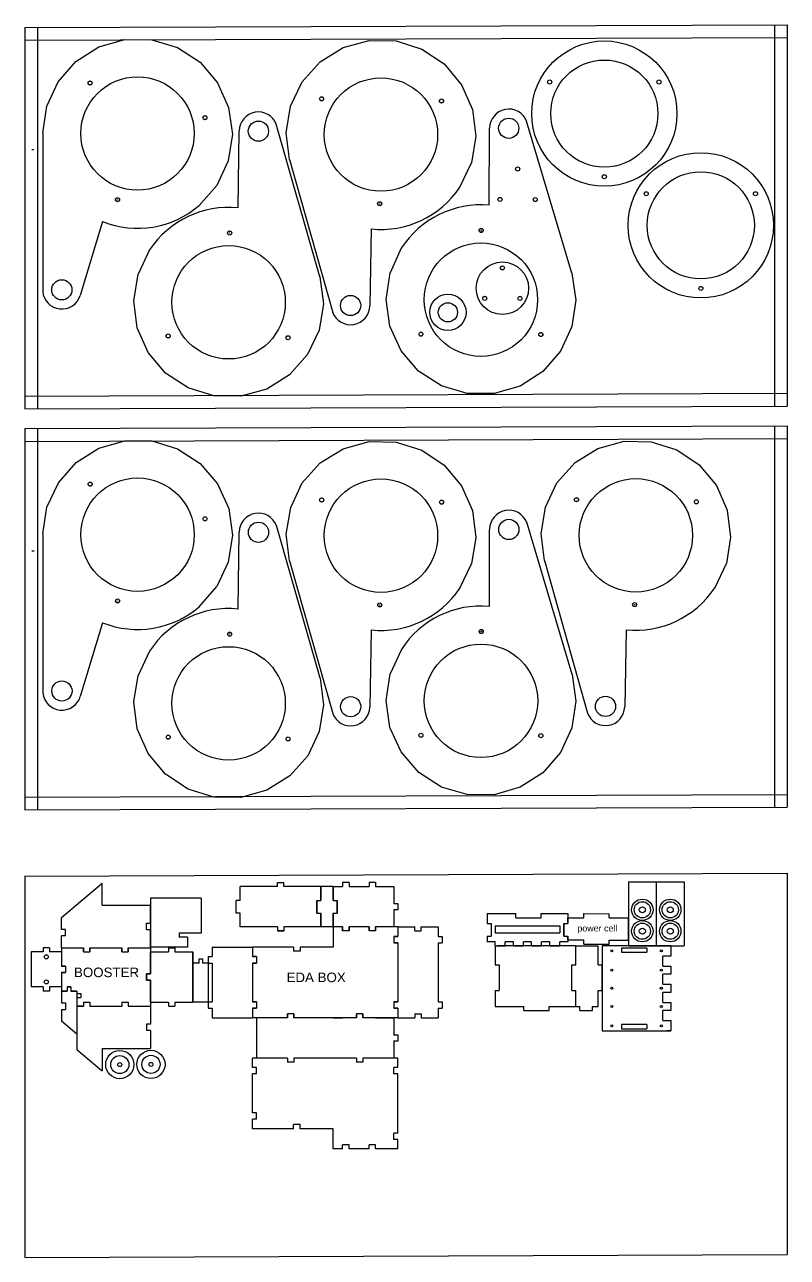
# Model space of a CAD drawing. Header units: inches. Extents: x -1554 to 2765, y -2391 to -232.
# Drawn here: x -1554 to -353, y -2391 to -452 of the extents above; entities that cross this region are included whole.
import ezdxf

# ---------------------------------------------------------------- set-up
doc = ezdxf.new("R2010")
doc.units = ezdxf.units.IN
doc.header["$MEASUREMENT"] = 0
for name, color, linetype in [('centers', 1, 'Continuous'), ('temps', 4, 'Continuous'), ('text', 3, 'Continuous')]:
    doc.layers.add(name, color=color, linetype=linetype)
doc.styles.get("Standard").update_dxf_attribs({"font": 'Arial.ttf'})

# ---------------------------------------------------------------- blocks, each defined once
blk = doc.blocks.new('*U38')
blk.add_circle((0, 0), 3.17)
blk = doc.blocks.new('*U39')
at = {"color": 0, "linetype": 'ByBlock', "lineweight": -2, "transparency": 16777216}
for p, rotation in [((537.6, 677.4), 240), ((709.6, 677.4), 120)]:
    blk.add_blockref('*U38', p, dxfattribs=dict(at, rotation=rotation))
blk.add_blockref('*U38', (623.6, 528.4), dxfattribs=at)
blk = doc.blocks.new('*U40')
blk.add_circle((0, 0), 3.17)
blk = doc.blocks.new('*U41')
at = {"color": 0, "linetype": 'ByBlock', "lineweight": -2, "transparency": 16777216}
for p, rotation in [((537.6, 677.4), 240), ((709.6, 677.4), 120)]:
    blk.add_blockref('*U40', p, dxfattribs=dict(at, rotation=rotation))
blk.add_blockref('*U40', (623.6, 528.4), dxfattribs=at)
blk = doc.blocks.new('*U68')
blk.add_circle((0, 0), 3.17)
blk = doc.blocks.new('*U69')
at = {"color": 0, "linetype": 'ByBlock', "lineweight": -2, "transparency": 16777216}
blk.add_blockref('*U68', (1062.5, 483.9), dxfattribs=at)
for p, rotation in [((968.2, 320.5), 120), ((1156.9, 320.5), 240)]:
    blk.add_blockref('*U68', p, dxfattribs=dict(at, rotation=rotation))
blk = doc.blocks.new('*U70')
blk.add_circle((0, 0), 3.17)
blk = doc.blocks.new('*U71')
at = {"color": 0, "linetype": 'ByBlock', "lineweight": -2, "transparency": 16777216}
blk.add_blockref('*U70', (1062.5, 483.9), dxfattribs=at)
for p, rotation in [((968.2, 320.5), 120), ((1156.9, 320.5), 240)]:
    blk.add_blockref('*U70', p, dxfattribs=dict(at, rotation=rotation))
blk = doc.blocks.new('*U72')
blk.add_circle((0, 0), 3.17)
blk = doc.blocks.new('*U73')
at = {"color": 0, "linetype": 'ByBlock', "lineweight": -2, "transparency": 16777216}
blk.add_blockref('*U72', (208.8, -654.7), dxfattribs=at)
for p, rotation in [((181.1, -702.7), 120), ((236.6, -702.7), 240)]:
    blk.add_blockref('*U72', p, dxfattribs=dict(at, rotation=rotation))
blk = doc.blocks.new('*U74')
blk.add_circle((0, 0), 3.17)
blk = doc.blocks.new('*U75')
at = {"color": 0, "linetype": 'ByBlock', "lineweight": -2, "transparency": 16777216}
blk.add_blockref('*U74', (208.8, -654.7), dxfattribs=at)
for p, rotation in [((181.1, -702.7), 120), ((236.6, -702.7), 240)]:
    blk.add_blockref('*U74', p, dxfattribs=dict(at, rotation=rotation))
blk = doc.blocks.new('*U76')
blk.add_circle((0, 0), 3.17)
blk = doc.blocks.new('*U77')
at = {"color": 0, "linetype": 'ByBlock', "lineweight": -2, "transparency": 16777216}
blk.add_blockref('*U76', (1062.5, 483.9), dxfattribs=at)
for p, rotation in [((968.2, 320.5), 120), ((1156.9, 320.5), 240)]:
    blk.add_blockref('*U76', p, dxfattribs=dict(at, rotation=rotation))
blk = doc.blocks.new('*U79')
blk.add_circle((0, 0), 3.17)
blk = doc.blocks.new('*U78')
at = {"color": 0, "linetype": 'ByBlock', "lineweight": -2, "transparency": 16777216}
blk.add_blockref('*U79', (1062.5, 483.9), dxfattribs=at)
for p, rotation in [((968.2, 320.5), 120), ((1156.9, 320.5), 240)]:
    blk.add_blockref('*U79', p, dxfattribs=dict(at, rotation=rotation))
blk = doc.blocks.new('*U121')
blk.add_circle((0, 0), 3.17)
blk = doc.blocks.new('*U122')
at = {"color": 0, "linetype": 'ByBlock', "lineweight": -2, "transparency": 16777216}
blk.add_blockref('*U121', (1062.5, 483.9), dxfattribs=at)
for p, rotation in [((968.2, 320.5), 120), ((1156.9, 320.5), 240)]:
    blk.add_blockref('*U121', p, dxfattribs=dict(at, rotation=rotation))
blk = doc.blocks.new('*U123')
blk.add_circle((0, 0), 3.17)
blk = doc.blocks.new('*U124')
at = {"color": 0, "linetype": 'ByBlock', "lineweight": -2, "transparency": 16777216}
blk.add_blockref('*U123', (1062.5, 483.9), dxfattribs=at)
for p, rotation in [((968.2, 320.5), 120), ((1156.9, 320.5), 240)]:
    blk.add_blockref('*U123', p, dxfattribs=dict(at, rotation=rotation))
blk = doc.blocks.new('*U129')
blk.add_circle((0, 0), 3.17)
blk = doc.blocks.new('*U130')
at = {"color": 0, "linetype": 'ByBlock', "lineweight": -2, "transparency": 16777216}
blk.add_blockref('*U129', (1062.5, 483.9), dxfattribs=at)
for p, rotation in [((968.2, 320.5), 120), ((1156.9, 320.5), 240)]:
    blk.add_blockref('*U129', p, dxfattribs=dict(at, rotation=rotation))
blk = doc.blocks.new('*U132')
blk.add_circle((0, 0), 3.17)
blk = doc.blocks.new('*U131')
at = {"color": 0, "linetype": 'ByBlock', "lineweight": -2, "transparency": 16777216}
blk.add_blockref('*U132', (1062.5, 483.9), dxfattribs=at)
for p, rotation in [((968.2, 320.5), 120), ((1156.9, 320.5), 240)]:
    blk.add_blockref('*U132', p, dxfattribs=dict(at, rotation=rotation))
blk = doc.blocks.new('*U134')
blk.add_circle((0, 0), 3.17)
blk = doc.blocks.new('*U133')
at = {"color": 0, "linetype": 'ByBlock', "lineweight": -2, "transparency": 16777216}
blk.add_blockref('*U134', (1062.5, 483.9), dxfattribs=at)
for p, rotation in [((968.2, 320.5), 120), ((1156.9, 320.5), 240)]:
    blk.add_blockref('*U134', p, dxfattribs=dict(at, rotation=rotation))

msp = doc.modelspace()

# ---------------------------------------------------------------- linework, layer by layer
for p, q in [((-1436.9, -487), (-1396.1, -475.3)), ((-1396.1, -475.3), (-1353.6, -475.6)), ((-1353.6, -475.6), (-1312.9, -487.9)), ((-1052.4, -488), (-1011.5, -476.7)), ((-1011.5, -476.7), (-968.9, -477.5)), ((-968.9, -477.5), (-928.5, -490.2)), ((-1472.8, -509.6), (-1436.9, -487)), ((-1312.9, -487.9), (-1277.4, -511.1)), ((-1088.5, -510.3), (-1052.4, -488)), ((-928.5, -490.2), (-893.2, -513.7)), ((-1500.6, -541.7), (-1472.8, -509.6)), ((-1277.4, -511.1), (-1249.8, -543.4)), ((-1116.9, -541.9), (-1088.5, -510.3)), ((-893.2, -513.7), (-865.9, -546.3)), ((-1518.7, -580), (-1500.6, -541.7)), ((-1135, -580.3), (-1116.9, -541.9)), ((-1249.8, -543.4), (-1232.5, -582.1)), ((-865.9, -546.3), (-849, -585.2)), ((-1525.1, -622), (-1518.7, -580)), ((-1142, -622.1), (-1135, -580.3)), ((-1232.5, -582.1), (-1226.7, -624.2)), ((-849, -585.2), (-843.7, -627.4)), ((-1217.7, -740.2), (-1215.9, -619)), ((-1088.8, -848.7), (-1157.5, -608.6)), ((-822.3, -736), (-821.9, -614.8)), ((-692.2, -843.1), (-763.6, -603.7)), ((-1525.1, -622), (-1525.1, -871.7)), ((-1226.7, -624.2), (-1233.1, -666.3)), ((-1136.7, -664.2), (-1142, -622.1)), ((-843.7, -627.4), (-850.4, -669.3)), ((-1233.1, -666.3), (-1251, -704.7)), ((-1136.7, -664.2), (-1068.8, -904.6)), ((-868.7, -707.6), (-850.4, -669.3)), ((-1279, -736.5), (-1251, -704.7)), ((-1431, -761.8), (-1466.1, -877.8)), ((-1008.2, -773.2), (-1010.4, -894.4)), ((-1356.9, -806.3), (-1375.1, -844.6)), ((-960.8, -803.7), (-978.5, -842.2)), ((-1381.7, -886.5), (-1375.1, -844.6)), ((-1088.8, -848.7), (-1083.3, -890.9)), ((-984.7, -884.1), (-978.5, -842.2)), ((-692.2, -843.1), (-686.3, -885.1)), ((-1376.3, -928.7), (-1381.7, -886.5)), ((-1083.3, -890.9), (-1090.3, -932.7)), ((-978.7, -926.3), (-984.7, -884.1)), ((-686.3, -885.1), (-692.7, -927)), ((-1359.2, -967.5), (-1376.3, -928.7)), ((-961.2, -965), (-978.7, -926.3)), ((-692.7, -927), (-710.2, -965.7)), ((-1090.3, -932.7), (-1108.2, -971.1)), ((-1331.8, -1000), (-1359.2, -967.5)), ((-933.5, -997.1), (-961.2, -965)), ((-710.2, -965.7), (-738.1, -997.7)), ((-1108.2, -971.1), (-1136.5, -1002.8)), ((-1296.4, -1023.5), (-1331.8, -1000)), ((-1136.5, -1002.8), (-1172.5, -1025.3)), ((-897.8, -1020.2), (-933.5, -997.1)), ((-738.1, -997.7), (-773.9, -1020.5)), ((-1256, -1036), (-1296.4, -1023.5)), ((-1172.5, -1025.3), (-1213.4, -1036.6)), ((-857.2, -1032.2), (-897.8, -1020.2)), ((-773.9, -1020.5), (-814.7, -1032.4)), ((-1213.4, -1036.6), (-1256, -1036)), ((-814.7, -1032.4), (-857.2, -1032.2)), ((-1472.7, -1140.8), (-1436.8, -1118.1)), ((-1436.8, -1118.1), (-1396, -1106.5)), ((-1396, -1106.5), (-1353.5, -1106.8)), ((-1353.5, -1106.8), (-1312.8, -1119.1)), ((-1312.8, -1119.1), (-1277.3, -1142.3)), ((-1088.4, -1141.5), (-1052.3, -1119.1)), ((-1052.3, -1119.1), (-1011.4, -1107.9)), ((-1011.4, -1107.9), (-968.8, -1108.7)), ((-968.8, -1108.7), (-928.4, -1121.3)), ((-928.4, -1121.3), (-893.1, -1144.9)), ((-687.4, -1141), (-651.3, -1118.7)), ((-651.3, -1118.7), (-610.3, -1107.4)), ((-610.3, -1107.4), (-567.8, -1108.2)), ((-567.8, -1108.2), (-527.4, -1120.8)), ((-527.4, -1120.8), (-492.1, -1144.4)), ((-1500.5, -1172.8), (-1472.7, -1140.8)), ((-1277.3, -1142.3), (-1249.8, -1174.5)), ((-1116.8, -1173), (-1088.4, -1141.5)), ((-715.8, -1172.6), (-687.4, -1141)), ((-893.1, -1144.9), (-865.9, -1177.5)), ((-492.1, -1144.4), (-464.8, -1177)), ((-1518.7, -1211.2), (-1500.5, -1172.8)), ((-1249.8, -1174.5), (-1232.4, -1213.3)), ((-1134.9, -1211.4), (-1116.8, -1173)), ((-865.9, -1177.5), (-848.9, -1216.4)), ((-733.8, -1210.9), (-715.8, -1172.6)), ((-464.8, -1177), (-447.9, -1215.9)), ((-1525, -1253.2), (-1518.7, -1211.2)), ((-1232.4, -1213.3), (-1226.6, -1255.3)), ((-1141.9, -1253.3), (-1134.9, -1211.4)), ((-848.9, -1216.4), (-843.6, -1258.6)), ((-740.9, -1252.8), (-733.8, -1210.9)), ((-447.9, -1215.9), (-442.6, -1258.1)), ((-1088.7, -1479.9), (-1157.4, -1239.8)), ((-692.1, -1474.3), (-763.5, -1234.9)), ((-1525, -1253.2), (-1525, -1502.9)), ((-1226.6, -1255.3), (-1233, -1297.4)), ((-1217.6, -1371.4), (-1215.8, -1250.2)), ((-1136.7, -1295.4), (-1141.9, -1253.3)), ((-843.6, -1258.6), (-850.4, -1300.4)), ((-822.2, -1367.2), (-821.8, -1246)), ((-735.6, -1294.9), (-740.9, -1252.8)), ((-442.6, -1258.1), (-449.3, -1299.9)), ((-1233, -1297.4), (-1250.9, -1335.8)), ((-1136.7, -1295.4), (-1068.8, -1535.7)), ((-735.6, -1294.9), (-667.7, -1535.2)), ((-868.7, -1338.7), (-850.4, -1300.4)), ((-467.6, -1338.3), (-449.3, -1299.9)), ((-1278.9, -1367.7), (-1250.9, -1335.8)), ((-1431, -1392.9), (-1466, -1509)), ((-1008.1, -1404.3), (-1010.3, -1525.6)), ((-607.1, -1403.9), (-609.3, -1525.1)), ((-960.7, -1434.8), (-978.4, -1473.4)), ((-1356.8, -1437.4), (-1375, -1475.8)), ((-984.6, -1515.3), (-978.4, -1473.4)), ((-1381.6, -1517.6), (-1375, -1475.8)), ((-1088.7, -1479.9), (-1083.3, -1522)), ((-692.1, -1474.3), (-686.2, -1516.3)), ((-1376.2, -1559.9), (-1381.6, -1517.6)), ((-1083.3, -1522), (-1090.2, -1563.9)), ((-978.6, -1557.5), (-984.6, -1515.3)), ((-686.2, -1516.3), (-692.6, -1558.2)), ((-1359.1, -1598.7), (-1376.2, -1559.9)), ((-1090.2, -1563.9), (-1108.1, -1602.3)), ((-961.1, -1596.1), (-978.6, -1557.5)), ((-692.6, -1558.2), (-710.1, -1596.9)), ((-1331.8, -1631.2), (-1359.1, -1598.7)), ((-1108.1, -1602.3), (-1136.4, -1634)), ((-933.4, -1628.3), (-961.1, -1596.1)), ((-710.1, -1596.9), (-738, -1628.9)), ((-897.7, -1651.4), (-933.4, -1628.3)), ((-738, -1628.9), (-773.8, -1651.7)), ((-1296.4, -1654.7), (-1331.8, -1631.2)), ((-1136.4, -1634), (-1172.4, -1656.4)), ((-1255.9, -1667.2), (-1296.4, -1654.7)), ((-1213.3, -1667.8), (-1255.9, -1667.2)), ((-1172.4, -1656.4), (-1213.3, -1667.8)), ((-857.1, -1663.4), (-897.7, -1651.4)), ((-814.6, -1663.6), (-857.1, -1663.4)), ((-773.8, -1651.7), (-814.6, -1663.6)), ((-1495.7, -1856.6), (-1431.7, -1802.8)), ((-1431.7, -1837.5), (-1431.7, -1802.8)), ((-1155.7, -1801.6), (-1145.7, -1801.6)), ((-1155.7, -1808), (-1155.7, -1801.6)), ((-1145.7, -1808), (-1145.7, -1801.6)), ((-1043.1, -1801.6), (-1053.1, -1801.6)), ((-1053.1, -1801.6), (-1053.1, -1808)), ((-1043.1, -1801.6), (-1043.1, -1808)), ((-1001.5, -1801.6), (-1011.5, -1801.6)), ((-1011.5, -1801.6), (-1011.5, -1808)), ((-1001.5, -1801.6), (-1001.5, -1808)), ((-603.5, -1800.4), (-559.5, -1800.4)), ((-603.5, -1800.4), (-603.5, -1901.4)), ((-559.5, -1800.4), (-559.5, -1901.4)), ((-559.5, -1800.4), (-515.5, -1800.4)), ((-559.5, -1800.4), (-559.5, -1901.4)), ((-515.5, -1800.4), (-515.5, -1901.4)), ((-1214.2, -1829.7), (-1214.2, -1808)), ((-1155.7, -1808), (-1214.2, -1808)), ((-1087.2, -1808), (-1145.7, -1808)), ((-1087.2, -1808), (-1087.2, -1829.7)), ((-1087.2, -1829.7), (-1087.2, -1808)), ((-1068.1, -1808), (-1087.2, -1808)), ((-1068.1, -1808), (-1068.1, -1829.7)), ((-1068.1, -1829.7), (-1068.1, -1808)), ((-1068.1, -1808), (-1053.1, -1808)), ((-1043.1, -1808), (-1011.5, -1808)), ((-1001.5, -1808), (-972.8, -1808)), ((-972.8, -1808), (-972.8, -1834.7)), ((-1431.7, -1837.5), (-1355.5, -1837.5)), ((-1275.5, -1826.4), (-1355.5, -1826.4)), ((-1355.5, -1826.4), (-1355.5, -1903.4)), ((-1355.5, -1865.8), (-1355.5, -1837.5)), ((-1275.5, -1826.4), (-1275.5, -1881.4)), ((-1220.5, -1849.7), (-1220.5, -1829.7)), ((-1214.2, -1829.7), (-1220.5, -1829.7)), ((-1093.5, -1849.7), (-1093.5, -1829.7)), ((-1093.5, -1829.7), (-1087.2, -1829.7)), ((-1093.5, -1829.7), (-1093.5, -1849.7)), ((-1093.5, -1829.7), (-1087.2, -1829.7)), ((-1068.1, -1829.7), (-1061.7, -1829.7)), ((-1068.1, -1829.7), (-1061.7, -1829.7)), ((-1061.7, -1849.7), (-1061.7, -1829.7)), ((-1061.7, -1829.7), (-1061.7, -1849.7)), ((-972.8, -1834.7), (-966.5, -1834.7)), ((-966.5, -1834.7), (-966.5, -1844.7)), ((-1495.7, -1875.4), (-1495.7, -1856.6)), ((-1214.2, -1849.7), (-1220.5, -1849.7)), ((-1214.2, -1871.5), (-1214.2, -1849.7)), ((-1093.5, -1849.7), (-1087.2, -1849.7)), ((-1093.5, -1849.7), (-1087.2, -1849.7)), ((-1087.2, -1871.5), (-1087.2, -1849.7)), ((-1087.2, -1849.7), (-1087.2, -1871.5)), ((-1068.1, -1871.5), (-1068.1, -1849.7)), ((-1068.1, -1849.7), (-1061.7, -1849.7)), ((-1068.1, -1849.7), (-1068.1, -1871.5)), ((-1068.1, -1849.7), (-1061.7, -1849.7)), ((-972.8, -1844.7), (-972.8, -1871.5)), ((-966.5, -1844.7), (-972.8, -1844.7)), ((-825.7, -1850.6), (-825.7, -1866.1)), ((-825.7, -1850.6), (-822.5, -1850.6)), ((-822.5, -1850.6), (-780.6, -1850.6)), ((-780.6, -1857), (-780.6, -1850.6)), ((-780.6, -1857), (-740.6, -1857)), ((-740.6, -1850.6), (-698.7, -1850.6)), ((-740.6, -1857), (-740.6, -1850.6)), ((-698.7, -1850.6), (-698.7, -1866.1)), ((-698.7, -1866.1), (-698.6, -1857)), ((-698.6, -1857), (-673.5, -1857)), ((-673.5, -1850.6), (-633.5, -1850.7)), ((-673.5, -1857), (-673.5, -1850.6)), ((-633.5, -1857.1), (-633.5, -1850.7)), ((-633.5, -1857.1), (-603.5, -1857.1)), ((-603.5, -1892.3), (-603.5, -1857.1)), ((-1489.4, -1875.4), (-1495.7, -1875.4)), ((-1489.4, -1885.4), (-1489.4, -1875.4)), ((-1361.9, -1875.8), (-1361.9, -1865.8)), ((-1361.9, -1865.8), (-1355.5, -1865.8)), ((-1361.9, -1875.8), (-1355.5, -1875.8)), ((-1355.5, -1904.2), (-1355.5, -1875.8)), ((-1155.7, -1871.5), (-1214.2, -1871.5)), ((-1155.7, -1871.5), (-1155.7, -1877.8)), ((-1145.7, -1877.8), (-1155.7, -1877.8)), ((-1155.7, -1877.8), (-1145.7, -1877.8)), ((-1087.2, -1871.5), (-1145.7, -1871.5)), ((-1145.7, -1871.5), (-1145.7, -1877.8)), ((-1068.1, -1871.5), (-1087.2, -1871.5)), ((-1068.1, -1871.5), (-1068.1, -1903.3)), ((-1053.1, -1871.5), (-1068.1, -1871.5)), ((-1053.1, -1871.5), (-1068.1, -1871.5)), ((-1053.1, -1871.5), (-1053.1, -1877.8)), ((-1053.1, -1877.8), (-1053.1, -1871.5)), ((-1043.1, -1877.8), (-1053.1, -1877.8)), ((-1043.1, -1877.8), (-1053.1, -1877.8)), ((-1043.1, -1871.5), (-1043.1, -1877.8)), ((-1043.1, -1877.8), (-1043.1, -1871.5)), ((-1011.5, -1871.5), (-1043.1, -1871.5)), ((-1011.5, -1871.5), (-1043.1, -1871.5)), ((-1011.5, -1871.5), (-1011.5, -1877.8)), ((-1011.5, -1877.8), (-1011.5, -1871.5)), ((-1001.5, -1877.8), (-1011.5, -1877.8)), ((-1001.5, -1877.8), (-1011.5, -1877.8)), ((-966.5, -1871.5), (-1001.5, -1871.5)), ((-1001.5, -1871.5), (-1001.5, -1877.8)), ((-972.8, -1871.5), (-1001.5, -1871.5)), ((-1001.5, -1877.8), (-1001.5, -1871.5)), ((-966.5, -1871.5), (-966.5, -1886.5)), ((-966.5, -1871.5), (-939.7, -1871.5)), ((-966.5, -1871.5), (-966.5, -1886.5)), ((-939.7, -1877.8), (-939.7, -1871.5)), ((-939.7, -1877.8), (-929.7, -1877.8)), ((-929.7, -1877.8), (-929.7, -1871.5)), ((-929.7, -1871.5), (-903, -1871.5)), ((-903, -1871.5), (-903, -1886.5)), ((-825.7, -1866.1), (-819.3, -1866.1)), ((-819.3, -1866.1), (-819.3, -1886.1)), ((-813, -1869.6), (-711.4, -1869.6)), ((-813, -1869.6), (-813, -1880.7)), ((-813, -1880.7), (-711.4, -1880.7)), ((-711.4, -1869.6), (-711.4, -1880.7)), ((-711.4, -1869.6), (-711.4, -1880.7)), ((-705.1, -1866.1), (-698.7, -1866.1)), ((-705.1, -1886.1), (-705.1, -1866.1)), ((-705.1, -1866.1), (-705.1, -1886.1)), ((-705.1, -1866.1), (-698.7, -1866.1)), ((-1495.7, -1904.2), (-1495.7, -1885.4)), ((-1489.4, -1885.4), (-1495.7, -1885.4)), ((-1275.5, -1881.4), (-1310.5, -1881.4)), ((-1310.5, -1881.4), (-1310.5, -1887.7)), ((-1297.5, -1887.7), (-1310.5, -1887.7)), ((-1297.5, -1887.7), (-1297.5, -1903.4)), ((-972.8, -1886.5), (-972.8, -1896.5)), ((-972.8, -1886.5), (-972.8, -1896.5)), ((-972.8, -1886.5), (-966.5, -1886.5)), ((-966.5, -1886.5), (-972.8, -1886.5)), ((-972.8, -1896.5), (-966.5, -1896.5)), ((-966.5, -1896.5), (-972.8, -1896.5)), ((-966.5, -1896.5), (-966.5, -1989.4)), ((-966.5, -1896.5), (-966.5, -1989.4)), ((-903, -1886.5), (-896.6, -1886.5)), ((-903, -1896.5), (-896.6, -1896.5)), ((-903, -1896.5), (-903, -1989.4)), ((-896.6, -1886.5), (-896.6, -1896.5)), ((-825.7, -1886.1), (-825.7, -1895.1)), ((-825.7, -1886.1), (-819.3, -1886.1)), ((-813.1, -1895.1), (-825.7, -1895.1)), ((-813.1, -1901.4), (-813.1, -1895.1)), ((-797.2, -1901.4), (-797.2, -1895.1)), ((-784.5, -1895.1), (-797.2, -1895.1)), ((-784.5, -1901.4), (-784.5, -1895.1)), ((-768.6, -1901.4), (-768.6, -1895.1)), ((-755.9, -1895.1), (-768.6, -1895.1)), ((-755.9, -1901.4), (-755.9, -1895.1)), ((-740, -1901.4), (-740, -1895.1)), ((-727.3, -1895.1), (-740, -1895.1)), ((-727.3, -1901.4), (-727.3, -1895.1)), ((-698.7, -1895.1), (-711.4, -1895.1)), ((-711.4, -1901.4), (-711.4, -1895.1)), ((-705.1, -1886.1), (-698.7, -1886.1)), ((-705.1, -1886.1), (-698.7, -1886.1)), ((-698.7, -1895.1), (-704.9, -1895.1)), ((-698.7, -1886.1), (-698.7, -1895.1)), ((-698.7, -1891.9), (-698.7, -1886.1)), ((-698.7, -1891.9), (-673.5, -1892)), ((-673.5, -1898.4), (-673.5, -1892)), ((-673.5, -1898.4), (-633.5, -1898.6)), ((-633.5, -1892.2), (-603.5, -1892.3)), ((-633.5, -1898.6), (-633.5, -1892.2)), ((-1543.3, -1910.5), (-1543.3, -1966)), ((-1524.5, -1910.5), (-1543.3, -1910.5)), ((-1514.5, -1904.2), (-1524.5, -1904.2)), ((-1524.5, -1904.2), (-1524.5, -1910.5)), ((-1514.5, -1904.2), (-1514.5, -1910.5)), ((-1495.7, -1910.5), (-1514.5, -1910.5)), ((-1495.7, -1904.2), (-1495.7, -1933.3)), ((-1495.7, -1904.2), (-1460.7, -1904.2)), ((-1495.7, -1904.2), (-1460.7, -1904.2)), ((-1495.7, -1910.5), (-1495.7, -1933.3)), ((-1460.7, -1904.2), (-1460.7, -1910.5)), ((-1460.7, -1910.5), (-1460.7, -1904.2)), ((-1460.7, -1910.5), (-1450.7, -1910.5)), ((-1460.7, -1910.5), (-1450.7, -1910.5)), ((-1450.7, -1904.2), (-1450.7, -1910.5)), ((-1450.7, -1904.2), (-1400.6, -1904.2)), ((-1450.7, -1910.5), (-1450.7, -1904.2)), ((-1450.7, -1904.2), (-1400.6, -1904.2)), ((-1400.6, -1904.2), (-1400.6, -1910.5)), ((-1400.6, -1910.5), (-1400.6, -1904.2)), ((-1400.6, -1910.5), (-1390.6, -1910.5)), ((-1400.6, -1910.5), (-1390.6, -1910.5)), ((-1390.6, -1904.2), (-1390.6, -1910.5)), ((-1390.6, -1904.2), (-1355.5, -1904.2)), ((-1390.6, -1910.5), (-1390.6, -1904.2)), ((-1390.6, -1904.2), (-1355.5, -1904.2)), ((-1297.5, -1903.4), (-1355.5, -1903.4)), ((-1355.5, -1904.2), (-1355.5, -1945.2)), ((-1355.5, -1945.2), (-1355.5, -1910.5)), ((-1355.5, -1910.5), (-1327.2, -1910.5)), ((-1327.2, -1904.2), (-1317.2, -1904.2)), ((-1327.2, -1904.2), (-1327.2, -1910.5)), ((-1317.2, -1904.2), (-1317.2, -1910.5)), ((-1317.2, -1910.5), (-1288.8, -1910.5)), ((-1288.8, -1989.9), (-1288.8, -1910.5)), ((-1288.8, -1910.5), (-1288.8, -1972.3)), ((-1264.9, -1918.3), (-1264.9, -1928.3)), ((-1264.9, -1918.3), (-1258.6, -1918.3)), ((-1258.6, -1903.3), (-1195.1, -1903.3)), ((-1258.6, -1903.3), (-1258.6, -1918.3)), ((-1195.1, -1903.3), (-1195.1, -1918.3)), ((-1195.1, -1903.3), (-1195.1, -1918.3)), ((-1130.2, -1903.3), (-1195.1, -1903.3)), ((-1188.7, -1918.3), (-1195.1, -1918.3)), ((-1195.1, -1918.3), (-1188.7, -1918.3)), ((-1188.7, -1918.3), (-1188.7, -1928.3)), ((-1188.7, -1918.3), (-1188.7, -1928.3)), ((-1130.2, -1903.3), (-1130.2, -1909.6)), ((-1120.2, -1909.6), (-1130.2, -1909.6)), ((-1068.1, -1903.3), (-1120.2, -1903.3)), ((-1120.2, -1903.3), (-1120.2, -1909.6)), ((-813.1, -1901.4), (-797.2, -1901.4)), ((-813.1, -1901.4), (-813.1, -1931.4)), ((-813.1, -1901.4), (-809.9, -1901.4)), ((-686.1, -1901.4), (-809.9, -1901.4)), ((-784.5, -1901.4), (-768.6, -1901.4)), ((-755.9, -1901.4), (-740, -1901.4)), ((-727.3, -1901.4), (-711.4, -1901.4)), ((-686.1, -1931.4), (-686.1, -1901.4)), ((-686.1, -1931.4), (-686.1, -1901.4)), ((-686.1, -1901.4), (-651, -1901.4)), ((-651, -1931.4), (-651, -1901.4)), ((-644.6, -1901.4), (-644.6, -2035)), ((-536.6, -1901.4), (-644.6, -1901.4)), ((-574.6, -1904.7), (-614.5, -1904.7)), ((-614.5, -1904.7), (-614.5, -1911.1)), ((-614.5, -1911.1), (-574.6, -1911.1)), ((-603.5, -1901.4), (-559.5, -1901.4)), ((-574.6, -1904.7), (-574.6, -1911.1)), ((-559.5, -1901.4), (-515.5, -1901.4)), ((-536.6, -1917.3), (-549.3, -1917.3)), ((-549.3, -1933.2), (-549.3, -1917.3)), ((-536.6, -1901.4), (-536.6, -1917.3)), ((-1495.7, -1933.3), (-1489.4, -1933.3)), ((-1489.4, -1933.3), (-1495.7, -1933.3)), ((-1489.4, -1933.3), (-1489.4, -1943.3)), ((-1489.4, -1933.3), (-1489.4, -1943.3)), ((-1279, -1928.3), (-1288.8, -1928.3)), ((-1288.8, -1928.3), (-1288.8, -1989.9)), ((-1279, -1921.9), (-1273, -1921.9)), ((-1279, -1928.3), (-1279, -1921.9)), ((-1273, -1928.3), (-1273, -1921.9)), ((-1264.9, -1928.3), (-1273, -1928.3)), ((-1264.9, -1928.3), (-1264.9, -1989.9)), ((-1264.9, -1928.3), (-1258.6, -1928.3)), ((-1258.6, -1928.3), (-1258.6, -1989.4)), ((-1188.7, -1928.3), (-1195.1, -1928.3)), ((-1195.1, -1928.3), (-1195.1, -1989.4)), ((-1195.1, -1928.3), (-1195.1, -1989.4)), ((-1195.1, -1928.3), (-1188.7, -1928.3)), ((-813.1, -1931.4), (-806.7, -1931.4)), ((-806.7, -1931.4), (-806.7, -1971.4)), ((-692.3, -1971.4), (-692.5, -1931.4)), ((-692.5, -1931.4), (-686.1, -1931.4)), ((-692.5, -1971.4), (-692.5, -1931.4)), ((-692.5, -1931.4), (-686.1, -1931.4)), ((-651, -1931.4), (-644.6, -1931.4)), ((-644.6, -1971.4), (-644.6, -1931.4)), ((-549.3, -1933.2), (-536.6, -1933.2)), ((-536.6, -1933.2), (-536.6, -1945.9)), ((-1495.7, -1943.3), (-1489.4, -1943.3)), ((-1495.7, -1943.3), (-1495.7, -1972.4)), ((-1489.4, -1943.3), (-1495.7, -1943.3)), ((-1495.7, -1943.3), (-1495.7, -1966)), ((-1361.9, -1945.2), (-1361.9, -1955.2)), ((-1361.9, -1955.2), (-1361.9, -1945.2)), ((-1361.9, -1945.2), (-1355.5, -1945.2)), ((-1355.5, -1945.2), (-1361.9, -1945.2)), ((-1361.9, -1955.2), (-1355.5, -1955.2)), ((-1355.5, -1955.2), (-1361.9, -1955.2)), ((-1355.5, -1989.9), (-1355.5, -1955.2)), ((-1355.5, -1955.2), (-1355.5, -1996.3)), ((-536.6, -1945.9), (-549.3, -1945.9)), ((-549.3, -1961.8), (-549.3, -1945.9)), ((-1524.5, -1966), (-1543.3, -1966)), ((-1524.5, -1966), (-1524.5, -1972.4)), ((-1514.5, -1972.4), (-1524.5, -1972.4)), ((-1495.7, -1966), (-1514.5, -1966)), ((-1514.5, -1966), (-1514.5, -1972.4)), ((-1495.7, -1972.4), (-1486.6, -1972.4)), ((-1495.7, -1972.4), (-1495.7, -1991.2)), ((-1486.6, -1972.4), (-1495.7, -1972.4)), ((-1486.6, -1966), (-1480.6, -1966)), ((-1486.6, -1966), (-1486.6, -1972.4)), ((-1480.6, -1966), (-1486.6, -1966)), ((-1486.6, -1966), (-1486.6, -1972.4)), ((-1480.6, -1966), (-1480.6, -1972.4)), ((-1480.6, -1966), (-1480.6, -1972.4)), ((-1471.4, -1972.4), (-1480.6, -1972.4)), ((-1480.6, -1972.4), (-1471.4, -1972.4)), ((-1471.4, -1972.4), (-1471.4, -1976.3)), ((-1471.4, -1972.4), (-1471.4, -2040.4)), ((-1471.4, -1976.3), (-1465.1, -1976.3)), ((-1465.1, -1976.3), (-1465.1, -1982.3)), ((-813.1, -1971.4), (-813.1, -1996.6)), ((-813.1, -1971.4), (-806.7, -1971.4)), ((-692.5, -1971.4), (-686.1, -1971.4)), ((-692.3, -1971.4), (-685.9, -1971.4)), ((-686.1, -1996.5), (-686.1, -1971.4)), ((-685.9, -1996.5), (-685.9, -1971.4)), ((-651, -1996.5), (-651, -1971.4)), ((-651, -1971.4), (-644.6, -1971.4)), ((-549.3, -1961.8), (-536.6, -1961.8)), ((-536.6, -1974.5), (-549.3, -1974.5)), ((-549.3, -1990.4), (-549.3, -1974.5)), ((-543, -1961.8), (-536.6, -1961.8)), ((-536.6, -1974.5), (-543, -1974.5)), ((-536.6, -1961.8), (-536.6, -1974.5)), ((-536.6, -1961.8), (-536.6, -1974.5)), ((-1495.7, -1991.2), (-1489.4, -1991.2)), ((-1489.4, -1991.2), (-1489.4, -2001.2)), ((-1471.4, -1982.3), (-1465.1, -1982.3)), ((-1471.4, -1982.3), (-1471.4, -1996.3)), ((-1471.4, -1996.3), (-1460.7, -1996.3)), ((-1471.4, -1996.3), (-1471.4, -2064.3)), ((-1460.7, -1996.3), (-1471.4, -1996.3)), ((-1460.7, -1989.9), (-1450.7, -1989.9)), ((-1460.7, -1989.9), (-1460.7, -1996.3)), ((-1460.7, -1989.9), (-1450.7, -1989.9)), ((-1460.7, -1989.9), (-1460.7, -1996.3)), ((-1450.7, -1989.9), (-1450.7, -1996.3)), ((-1450.7, -1989.9), (-1450.7, -1996.3)), ((-1450.7, -1996.3), (-1400.6, -1996.3)), ((-1450.7, -1996.3), (-1400.6, -1996.3)), ((-1400.6, -1989.9), (-1390.6, -1989.9)), ((-1400.6, -1989.9), (-1400.6, -1996.3)), ((-1400.6, -1989.9), (-1390.6, -1989.9)), ((-1400.6, -1989.9), (-1400.6, -1996.3)), ((-1390.6, -1989.9), (-1390.6, -1996.3)), ((-1390.6, -1989.9), (-1390.6, -1996.3)), ((-1390.6, -1996.3), (-1355.5, -1996.3)), ((-1390.6, -1996.3), (-1355.5, -1996.3)), ((-1355.5, -1989.9), (-1327.2, -1989.9)), ((-1355.5, -1996.3), (-1355.5, -2024.6)), ((-1327.2, -1989.9), (-1327.2, -1996.3)), ((-1327.2, -1996.3), (-1317.2, -1996.3)), ((-1317.2, -1989.9), (-1288.8, -1989.9)), ((-1317.2, -1989.9), (-1317.2, -1996.3)), ((-1264.9, -1989.9), (-1288.8, -1989.9)), ((-1264.9, -1989.4), (-1258.6, -1989.4)), ((-1264.9, -1989.4), (-1264.9, -1999.4)), ((-1188.7, -1989.4), (-1195.1, -1989.4)), ((-1195.1, -1989.4), (-1188.7, -1989.4)), ((-1188.7, -1989.4), (-1188.7, -1999.4)), ((-1188.7, -1989.4), (-1188.7, -1999.4)), ((-966.5, -1989.4), (-972.8, -1989.4)), ((-972.8, -1989.4), (-966.5, -1989.4)), ((-972.8, -1989.4), (-972.8, -1999.4)), ((-972.8, -1989.4), (-972.8, -1999.4)), ((-903, -1989.4), (-896.6, -1989.4)), ((-896.6, -1989.4), (-896.6, -1999.4)), ((-813.1, -1996.6), (-768, -1996.5)), ((-768, -2002.9), (-768, -1996.5)), ((-728, -1996.5), (-686.1, -1996.5)), ((-728, -2002.9), (-728, -1996.5)), ((-685.9, -1996.5), (-680.1, -1996.5)), ((-680.1, -2002.9), (-680.1, -1996.5)), ((-660.1, -2002.9), (-660.1, -1996.5)), ((-660.1, -1996.5), (-651, -1996.5)), ((-549.3, -1990.4), (-536.6, -1990.4)), ((-543, -1990.4), (-536.6, -1990.4)), ((-536.6, -1990.4), (-536.6, -2003.1)), ((-536.6, -1990.4), (-536.6, -2003.1)), ((-1495.7, -2001.2), (-1495.7, -2020)), ((-1495.7, -2001.2), (-1489.4, -2001.2)), ((-1264.9, -1999.4), (-1258.6, -1999.4)), ((-1258.6, -1999.4), (-1258.6, -2014.4)), ((-1258.6, -2014.4), (-1195.1, -2014.4)), ((-1195.1, -1999.4), (-1195.1, -2014.4)), ((-1188.7, -1999.4), (-1195.1, -1999.4)), ((-1195.1, -1999.4), (-1188.7, -1999.4)), ((-1195.1, -1999.4), (-1195.1, -2014.4)), ((-1140.1, -2014.4), (-1195.1, -2014.4)), ((-1140.1, -2014.4), (-1188.7, -2014.4)), ((-1188.7, -2014.4), (-1188.7, -2077.9)), ((-1140.1, -2008), (-1140.1, -2014.4)), ((-1140.1, -2014.4), (-1140.1, -2008)), ((-1130.1, -2008), (-1140.1, -2008)), ((-1130.1, -2008), (-1140.1, -2008)), ((-1130.1, -2008), (-1130.1, -2014.4)), ((-1130.1, -2014.4), (-1130.1, -2008)), ((-1031.5, -2014.4), (-1130.1, -2014.4)), ((-1031.5, -2014.4), (-1130.1, -2014.4)), ((-1068.2, -2014.4), (-1053.2, -2014.4)), ((-1021.5, -2008), (-1031.5, -2008)), ((-1031.5, -2008), (-1031.5, -2014.4)), ((-1021.5, -2008), (-1031.5, -2008)), ((-1031.5, -2014.4), (-1031.5, -2008)), ((-1021.5, -2008), (-1021.5, -2014.4)), ((-1021.5, -2014.4), (-1021.5, -2008)), ((-966.5, -2014.4), (-1021.5, -2014.4)), ((-972.8, -2014.4), (-1021.5, -2014.4)), ((-1001.6, -2014.4), (-972.9, -2014.4)), ((-966.5, -1999.4), (-972.8, -1999.4)), ((-972.8, -1999.4), (-966.5, -1999.4)), ((-972.8, -2014.4), (-972.8, -2041.1)), ((-966.5, -1999.4), (-966.5, -2014.4)), ((-966.5, -1999.4), (-966.5, -2014.4)), ((-966.5, -2014.4), (-939.7, -2014.4)), ((-939.7, -2008), (-929.7, -2008)), ((-939.7, -2008), (-939.7, -2014.4)), ((-929.7, -2008), (-929.7, -2014.4)), ((-929.7, -2014.4), (-903, -2014.4)), ((-903, -1999.4), (-896.6, -1999.4)), ((-903, -1999.4), (-903, -2014.4)), ((-768, -2002.9), (-728, -2002.9)), ((-680.1, -2002.9), (-660.1, -2002.9)), ((-536.6, -2003.1), (-549.3, -2003.1)), ((-549.3, -2019), (-549.3, -2003.1)), ((-536.6, -2003.1), (-543, -2003.1)), ((-1471.4, -2040.4), (-1495.7, -2020)), ((-1361.9, -2024.6), (-1361.9, -2034.6)), ((-1355.5, -2024.6), (-1361.9, -2024.6)), ((-1355.5, -2034.6), (-1361.9, -2034.6)), ((-1355.5, -2034.6), (-1355.5, -2063)), ((-644.6, -2035), (-536.6, -2034.9)), ((-574.6, -2025.3), (-614.5, -2025.3)), ((-614.5, -2025.3), (-614.5, -2031.7)), ((-614.5, -2031.7), (-574.6, -2031.7)), ((-574.6, -2025.3), (-574.6, -2031.7)), ((-549.3, -2019), (-536.6, -2019)), ((-536.6, -2035), (-543, -2035)), ((-536.6, -2019), (-536.6, -2034.9)), ((-536.6, -2019.1), (-536.6, -2035)), ((-972.9, -2041.1), (-966.5, -2041.1)), ((-966.5, -2051.1), (-972.9, -2051.1)), ((-972.8, -2051.1), (-972.8, -2077.9)), ((-966.5, -2041.1), (-966.5, -2051.1)), ((-1471.4, -2064.3), (-1431.7, -2097.7)), ((-1431.7, -2063), (-1431.7, -2097.7)), ((-1431.7, -2063), (-1355.5, -2063)), ((-1195.1, -2092.9), (-1195.1, -2077.9)), ((-1140.1, -2077.9), (-1195.1, -2077.9)), ((-1188.7, -2092.9), (-1195.1, -2092.9)), ((-1140.1, -2077.9), (-1188.7, -2077.9)), ((-1188.7, -2102.9), (-1188.7, -2092.9)), ((-1140.1, -2077.9), (-1140.1, -2084.2)), ((-1140.1, -2077.9), (-1140.1, -2084.2)), ((-1130.1, -2084.2), (-1140.1, -2084.2)), ((-1130.1, -2084.2), (-1140.1, -2084.2)), ((-1130.1, -2077.9), (-1130.1, -2084.2)), ((-1031.5, -2077.9), (-1130.1, -2077.9)), ((-1031.5, -2077.9), (-1130.1, -2077.9)), ((-1130.1, -2077.9), (-1130.1, -2084.2)), ((-1053.2, -2077.9), (-1068.2, -2077.9)), ((-1031.5, -2077.9), (-1031.5, -2084.2)), ((-1031.5, -2077.9), (-1031.5, -2084.2)), ((-1021.5, -2084.2), (-1031.5, -2084.2)), ((-1021.5, -2084.2), (-1031.5, -2084.2)), ((-972.8, -2077.9), (-1021.5, -2077.9)), ((-1021.5, -2077.9), (-1021.5, -2084.2)), ((-966.5, -2077.9), (-1021.5, -2077.9)), ((-1021.5, -2077.9), (-1021.5, -2084.2)), ((-972.9, -2077.9), (-1001.6, -2077.9)), ((-972.8, -2102.9), (-972.8, -2092.9)), ((-966.5, -2092.9), (-972.8, -2092.9)), ((-966.5, -2092.9), (-966.5, -2077.9)), ((-1195.1, -2164), (-1195.1, -2102.9)), ((-1188.7, -2102.9), (-1195.1, -2102.9)), ((-966.5, -2102.9), (-972.8, -2102.9)), ((-966.5, -2195.8), (-966.5, -2102.9)), ((-1188.7, -2164), (-1195.1, -2164)), ((-1188.7, -2174), (-1188.7, -2164)), ((-1195.1, -2189), (-1195.1, -2174)), ((-1188.7, -2174), (-1195.1, -2174)), ((-1130.2, -2189), (-1195.1, -2189)), ((-1120.2, -2182.6), (-1130.2, -2182.6)), ((-1130.2, -2189), (-1130.2, -2182.6)), ((-1120.2, -2189), (-1120.2, -2182.6)), ((-1068.1, -2189), (-1120.2, -2189)), ((-1068.1, -2220.8), (-1068.1, -2189)), ((-972.8, -2205.8), (-972.8, -2195.8)), ((-966.5, -2195.8), (-972.8, -2195.8)), ((-966.5, -2205.8), (-972.8, -2205.8)), ((-966.5, -2220.8), (-966.5, -2205.8)), ((-1053.1, -2220.8), (-1068.1, -2220.8)), ((-1053.1, -2220.8), (-1053.1, -2214.4)), ((-1043.1, -2214.4), (-1053.1, -2214.4)), ((-1043.1, -2220.8), (-1043.1, -2214.4)), ((-1011.5, -2220.8), (-1043.1, -2220.8)), ((-1011.5, -2220.8), (-1011.5, -2214.4)), ((-1001.5, -2214.4), (-1011.5, -2214.4)), ((-1001.5, -2220.8), (-1001.5, -2214.4)), ((-966.5, -2220.8), (-1001.5, -2220.8))]:
    msp.add_line(p, q)
for centre, radius in [((-641.3, -591.8), 114.3), ((-641.3, -591.8), 84.3), ((-1375.9, -623.1), 89.2), ((-992.8, -624.8), 89.2), ((-791.7, -614.9), 15.9), ((-1185.7, -619.4), 15.9), ((-489.5, -767.6), 114.3), ((-489.5, -767.6), 84.3), ((-1232.5, -888.7), 89.2), ((-835.5, -884.6), 89.2), ((-801.7, -866.6), 41.3), ((-1495, -869.1), 15.9), ((-1040.6, -893.8), 15.9), ((-887.5, -904.5), 28.6), ((-887.5, -904.5), 15.1), ((-1375.8, -1254.3), 89.2), ((-992.8, -1255.9), 89.2), ((-591.7, -1255.4), 89.2), ((-1185.6, -1250.6), 15.9), ((-791.6, -1246.1), 15.9), ((-1232.5, -1519.8), 89.2), ((-835.4, -1515.8), 89.2), ((-1494.9, -1500.3), 15.9), ((-1040.5, -1525), 15.9), ((-639.5, -1524.5), 15.9), ((-581.5, -1844.6), 16.8), ((-581.5, -1844.6), 12.8), ((-581.5, -1844.6), 4.75), ((-537.5, -1844.6), 16.8), ((-537.5, -1844.6), 12.8), ((-537.5, -1844.6), 4.75), ((-581.5, -1878.2), 16.8), ((-537.5, -1878.2), 16.8), ((-581.5, -1878.2), 12.8), ((-581.5, -1878.2), 4.75), ((-537.5, -1878.2), 12.8), ((-537.5, -1878.2), 4.75), ((-1519.5, -1918.6), 3.17), ((-629.6, -1909.3), 1.6), ((-551.6, -1909.3), 1.6), ((-629.6, -1939.5), 1.6), ((-551.6, -1939.5), 1.6), ((-1519.5, -1958), 3.17), ((-629.6, -1968.1), 1.6), ((-551.6, -1968.1), 1.6), ((-629.6, -1996.7), 1.6), ((-551.6, -1996.7), 1.6), ((-629.6, -2027), 1.6), ((-551.6, -2027), 1.6), ((-1403.8, -2088.1), 22.2), ((-1403.8, -2088.1), 14.3), ((-1403.8, -2088.1), 14.3), ((-1354.8, -2087.8), 22.2), ((-1354.8, -2087.8), 14.3), ((-1354.8, -2087.8), 14.3), ((-1403.8, -2088.1), 3.17), ((-1354.8, -2087.8), 3.17)]:
    msp.add_circle(centre, radius)
for centre, radius, start, end in [((-992.8, -624.8), 149.2, 80.7689, 80.8089), ((-1375.9, -623.1), 149.2, 64.9993, 65.0393), ((-1185.7, -619.4), 30.2, 20.965, 179.1587), ((-791.7, -614.9), 30.2, 21.6199, 179.8136), ((-1375.9, -623.1), 149.2, 179.5593, 180.454), ((-992.8, -624.8), 149.2, 195.3289, 196.2237), ((-992.8, -624.8), 149.2, 264.086, 326.2889), ((-1375.9, -623.1), 149.2, 248.3163, 310.5193), ((-835.5, -884.6), 149.2, 84.9306, 147.1336), ((-1232.5, -888.7), 149.2, 84.2757, 146.4787), ((-1232.5, -888.7), 149.2, 15.5187, 16.4134), ((-1495, -869.1), 30.2, 185.0056, 343.1993), ((-1040.6, -893.8), 30.2, 200.7752, 358.9689), ((-1232.5, -888.7), 149.2, 260.9587, 260.9987), ((-835.5, -884.6), 149.2, 261.6136, 261.6536), ((-1375.8, -1254.3), 149.2, 64.9993, 65.0393), ((-992.8, -1255.9), 149.2, 80.7689, 80.8089), ((-591.7, -1255.4), 149.2, 80.7689, 80.8089), ((-1185.6, -1250.6), 30.2, 20.965, 179.1587), ((-791.6, -1246.1), 30.2, 21.6199, 179.8136), ((-1375.8, -1254.3), 149.2, 179.5593, 180.454), ((-992.8, -1255.9), 149.2, 195.3289, 196.2237), ((-591.7, -1255.4), 149.2, 195.3289, 196.2237), ((-591.7, -1255.4), 149.2, 264.086, 326.2889), ((-992.8, -1255.9), 149.2, 264.086, 326.2889), ((-1375.8, -1254.3), 149.2, 248.3163, 310.5193), ((-1232.5, -1519.8), 149.2, 84.2757, 146.4787), ((-835.4, -1515.8), 149.2, 84.9306, 147.1336), ((-1232.5, -1519.8), 149.2, 15.5187, 16.4134), ((-1494.9, -1500.3), 30.2, 185.0056, 343.1993), ((-1040.5, -1525), 30.2, 200.7752, 358.9689), ((-639.5, -1524.5), 30.2, 200.7752, 358.9689), ((-1232.5, -1519.8), 149.2, 260.9587, 260.9987), ((-835.4, -1515.8), 149.2, 261.6136, 261.6536)]:
    msp.add_arc(centre, radius, start, end)
at = {"layer": 'centers'}
for p, q in [((-1542.1, -648.5), (-1538.9, -648.5)), ((-1542, -1279.7), (-1538.8, -1279.7))]:
    msp.add_line(p, q, dxfattribs=at)
at = {"layer": 'temps'}
for p, q in [((-1553.4, -456.4), (-353.5, -451.9)), ((-1553.4, -456.4), (-1553.4, -1056.4)), ((-1533.4, -456.4), (-1533.4, -1056.4)), ((-373.5, -451.9), (-373.5, -1051.9)), ((-353.5, -451.9), (-353.5, -1051.9)), ((-1553.4, -476.4), (-353.4, -471.9)), ((-1553.5, -1036.4), (-353.5, -1031.9)), ((-1553.4, -1056.4), (-353.5, -1051.9)), ((-1553.4, -1087.5), (-353.4, -1083)), ((-373.4, -1083), (-373.4, -1683)), ((-353.4, -1083), (-353.4, -1683)), ((-1553.4, -1087.5), (-1553.4, -1687.5)), ((-1553.3, -1107.5), (-353.3, -1103)), ((-1533.4, -1087.5), (-1533.4, -1687.5)), ((-1553.4, -1667.5), (-353.5, -1663)), ((-1553.4, -1687.5), (-353.4, -1683)), ((-1553.4, -1791.4), (-353.5, -1786.9)), ((-1553.4, -1791.4), (-1553.4, -2391.4)), ((-353.5, -1786.9), (-353.5, -2386.9)), ((-1553.4, -2391.4), (-353.5, -2386.9))]:
    msp.add_line(p, q, dxfattribs=at)
for centre, radius in [((-1450.5, -543.7), 3.17), ((-1086.2, -568.6), 3.17), ((-897.5, -572), 3.17), ((-1269.8, -598.3), 3.17), ((-777.7, -679), 3.17), ((-1407.4, -727.4), 3.17), ((-1407.5, -727.7), 0.25), ((-994.8, -733.7), 3.17), ((-994.8, -733.9), 0.25), ((-805.5, -726.9), 3.17), ((-750.1, -727.1), 3.17), ((-835.1, -775.4), 3.16), ((-835.1, -775.4), 0.25), ((-835.1, -775.7), 0.25), ((-1230.9, -779.7), 3.17), ((-1230.9, -779.5), 0.25), ((-801.6, -834.6), 3.17), ((-829.5, -882.5), 3.17), ((-774.1, -882.7), 3.17), ((-1327.7, -941.7), 3.17), ((-1139, -944.5), 3.17), ((-930, -938.8), 3.17), ((-741.3, -939.4), 3.17), ((-1450.4, -1174.9), 3.17), ((-1086.1, -1199.8), 3.17), ((-897.4, -1203.2), 3.17), ((-685.1, -1199.3), 3.17), ((-496.4, -1202.7), 3.17), ((-1269.8, -1229.4), 3.17), ((-1407.3, -1358.6), 3.17), ((-1407.4, -1358.8), 0.25), ((-994.7, -1364.9), 3.17), ((-994.7, -1365.1), 0.25), ((-593.7, -1364.4), 3.17), ((-593.7, -1364.6), 0.25), ((-1230.9, -1410.9), 3.17), ((-1230.9, -1410.7), 0.25), ((-835, -1406.6), 3.16), ((-835, -1406.6), 0.25), ((-835, -1406.9), 0.25), ((-1327.6, -1572.9), 3.17), ((-929.9, -1570), 3.17), ((-741.2, -1570.6), 3.17), ((-1138.9, -1575.7), 3.17)]:
    msp.add_circle(centre, radius, dxfattribs=at)

# ---------------------------------------------------------------- block references
for name, p, rotation in [('*U77', (-250.4, -571.2), 163.1993069016397), ('*U78', (76.2, -268.9), 178.968947146264), ('*U73', (-984.4, -23.6), 359.8135825427457), ('*U71', (-2300.4, -1248), 359.1586862001311), ('*U69', (-1899.2, -1256.2), 359.8135825427457), ('*U75', (-1008.4, -179.2), 359.8135825427457), ('*U130', (-250.3, -1202.4), 163.1993069016397), ('*U131', (76.3, -900.1), 178.968947146264), ('*U133', (477.4, -899.6), 178.968947146264), ('*U124', (-2300.4, -1879.2), 359.1586862001311), ('*U122', (-1899.1, -1887.3), 359.8135825427457)]:
    msp.add_blockref(name, p, dxfattribs=dict(rotation=rotation))
for name, p in [('*U39', (-1264.9, -1219.5)), ('*U41', (-1113, -1395.3))]:
    msp.add_blockref(name, p)

# ---------------------------------------------------------------- texts
at = {"layer": 'text'}
for s, height, p in [('power cell', 10, (-683.7, -1878.6)), ('BOOSTER', 15, (-1475.9, -1950.5)), ('EDA BOX', 15, (-1141.4, -1958.4))]:
    msp.add_text(s, height=height, dxfattribs=at).set_placement(p)

doc.saveas('drawing.dxf')
